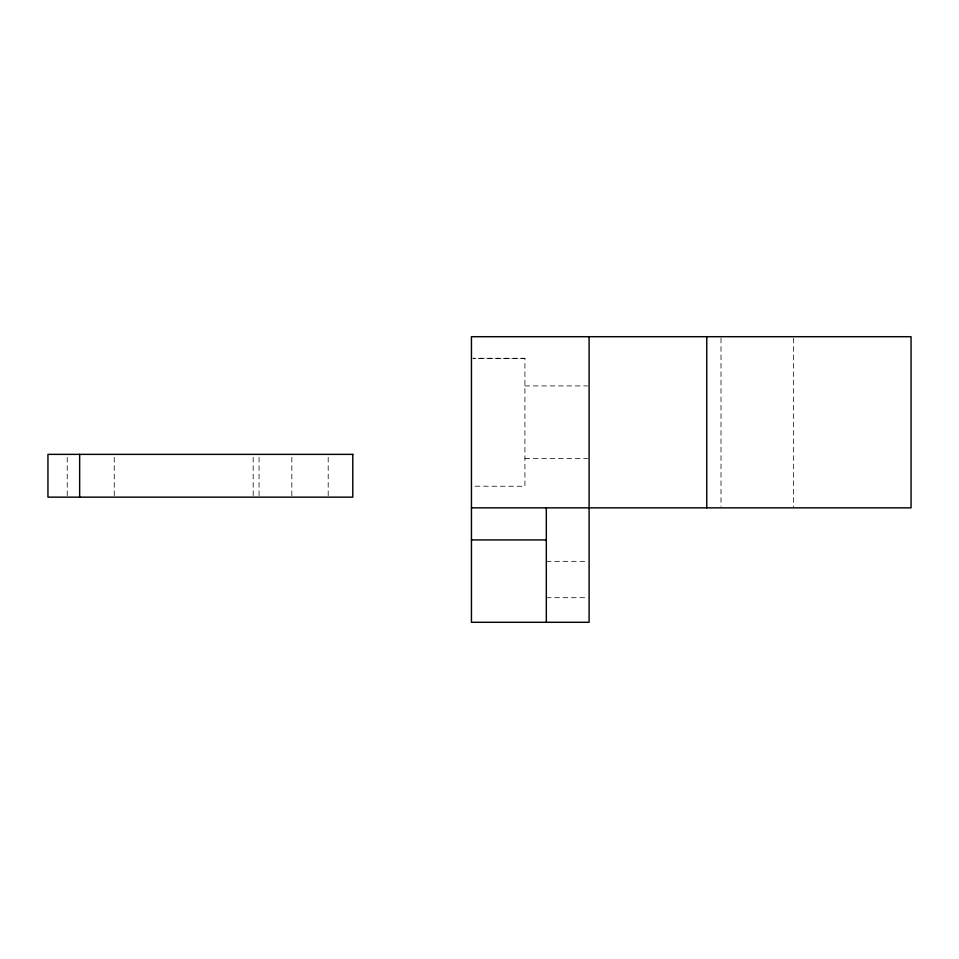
<?xml version="1.0" encoding="UTF-8"?>
<svg xmlns="http://www.w3.org/2000/svg" width="959" height="959" viewBox="0 0 959 959"><rect width="100%" height="100%" fill="white"/><g stroke="black" fill="none" stroke-linecap="round" stroke-linejoin="round"><path stroke-width="0.72" stroke-dasharray="4.79 3.6" d="M524.921 358.294L472.931 358.294L524.921 358.342L524.921 486.261L472.931 486.201M524.921 385.914L587.603 385.914M524.921 458.642L587.603 458.642M546.318 561.327L587.627 561.327M546.318 597.697L587.627 597.697M793.393 338.191L793.393 507.85M721.012 338.191L721.012 506.352M328.194 457.311L328.194 497.146M291.824 457.311L291.824 497.146M259.062 457.311L259.062 497.146M253.176 457.311L253.176 495.671M114.253 457.311L114.253 497.146M67.214 457.311L67.214 495.671"/><path stroke-width="1.44" d="M471.444 507.85L911.05 507.85L911.05 336.705L471.444 336.705L471.444 622.295L589.102 622.295L589.102 336.705M471.444 539.929L546.318 539.929M706.759 336.705L706.759 507.85M546.318 507.85L546.318 622.295M79.657 454.362L79.657 497.146M352.792 454.362L47.95 454.362L47.95 497.146L352.792 497.146L352.792 454.362"/></g></svg>
